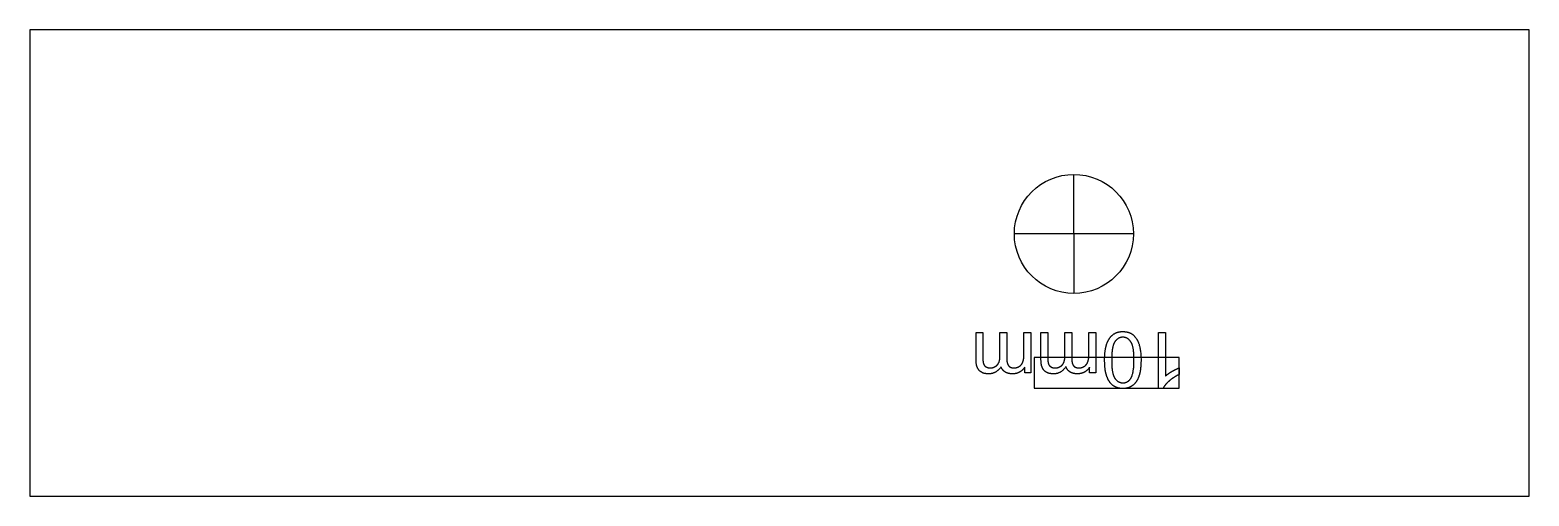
# Model space of a CAD drawing. Header units: millimetres. Extents: x -96.8 to -16.2, y -30.8 to -5.7.
import ezdxf

# ---------------------------------------------------------------- set-up
doc = ezdxf.new("R2010")
doc.units = ezdxf.units.MM
doc.layers.get('0').update_dxf_attribs({"linetype": 'CONTINUOUS'})

msp = doc.modelspace()

# ---------------------------------------------------------------- linework, layer by layer
for p, q in [((-40.679, -16.704), (-40.679, -13.503)), ((-40.679, -16.704), (-43.879, -16.704)), ((-37.479, -16.704), (-40.679, -16.704)), ((-40.679, -16.704), (-40.679, -19.906)), ((-45.937, -23.499), (-45.937, -22.007)), ((-45.937, -22.007), (-45.57, -22.007)), ((-45.57, -22.007), (-45.57, -23.376)), ((-44.652, -23.27), (-44.652, -22.007)), ((-44.652, -22.007), (-44.283, -22.007)), ((-44.283, -22.007), (-44.283, -23.419)), ((-43.36, -23.135), (-43.36, -22.007)), ((-43.36, -22.007), (-42.992, -22.007)), ((-42.992, -22.007), (-42.992, -24.18)), ((-42.446, -23.499), (-42.446, -22.007)), ((-42.446, -22.007), (-42.079, -22.007)), ((-42.079, -22.007), (-42.079, -23.376)), ((-41.16, -23.27), (-41.16, -22.007)), ((-41.16, -22.007), (-40.792, -22.007)), ((-40.792, -22.007), (-40.792, -23.419)), ((-39.869, -23.135), (-39.869, -22.007)), ((-39.869, -22.007), (-39.501, -22.007)), ((-39.501, -22.007), (-39.501, -24.18)), ((-36.124, -22.007), (-35.756, -22.007)), ((-36.124, -25.019), (-36.124, -22.007)), ((-35.756, -22.007), (-35.756, -24.354)), ((-43.321, -24.18), (-43.321, -23.875)), ((-39.83, -24.18), (-39.83, -23.875)), ((-35.019, -23.91), (-35.019, -24.266)), ((-42.992, -24.18), (-43.321, -24.18)), ((-39.501, -24.18), (-39.83, -24.18)), ((-35.887, -25.019), (-36.124, -25.019))]:
    msp.add_line(p, q)
for points in [[(-96.806, -30.799), (-16.206, -30.799), (-16.206, -5.738), (-96.806, -5.738)], [(-96.806, -30.799), (-16.206, -30.799), (-16.206, -5.738), (-96.806, -5.738)], [(-35.019, -23.348), (-42.809, -23.348), (-42.809, -25.007), (-35.019, -25.007)]]:
    msp.add_lwpolyline(points, close=True)
msp.add_ellipse((-40.679, -16.704), major_axis=(0, -3.201), ratio=0.999657)
for points in [[(-38.916, -22.634), (-38.807, -22.31), (-38.591, -22.133)], [(-38.473, -22.504), (-38.645, -22.75), (-38.645, -23.487)], [(-38.591, -22.133), (-38.375, -21.956), (-38.046, -21.956)], [(-38.046, -22.259), (-38.3, -22.259), (-38.473, -22.504)], [(-38.046, -21.956), (-37.612, -21.956), (-37.364, -22.267)], [(-37.619, -22.503), (-37.792, -22.259), (-38.046, -22.259)], [(-37.446, -23.487), (-37.446, -22.748), (-37.619, -22.503)], [(-37.364, -22.267), (-37.068, -22.641), (-37.068, -23.487)], [(-44.803, -23.758), (-44.652, -23.605), (-44.652, -23.27)], [(-43.42, -23.589), (-43.36, -23.431), (-43.36, -23.135)], [(-41.312, -23.758), (-41.16, -23.605), (-41.16, -23.27)], [(-39.929, -23.589), (-39.869, -23.431), (-39.869, -23.135)], [(-39.024, -23.487), (-39.024, -22.959), (-38.916, -22.634)], [(-45.763, -24.05), (-45.937, -23.871), (-45.937, -23.499)], [(-45.266, -24.229), (-45.589, -24.229), (-45.763, -24.05)], [(-45.57, -23.376), (-45.57, -23.597), (-45.535, -23.694)], [(-45.535, -23.694), (-45.499, -23.792), (-45.405, -23.851)], [(-45.405, -23.851), (-45.311, -23.91), (-45.184, -23.91)], [(-44.594, -23.849), (-44.852, -24.229), (-45.266, -24.229)], [(-45.184, -23.91), (-44.954, -23.91), (-44.803, -23.758)], [(-44.376, -24.129), (-44.531, -24.029), (-44.594, -23.849)], [(-43.98, -24.229), (-44.222, -24.229), (-44.376, -24.129)], [(-44.283, -23.419), (-44.283, -23.665), (-44.193, -23.787)], [(-44.193, -23.787), (-44.103, -23.91), (-43.899, -23.91)], [(-43.594, -24.132), (-43.763, -24.229), (-43.98, -24.229)], [(-43.899, -23.91), (-43.743, -23.91), (-43.611, -23.828)], [(-43.611, -23.828), (-43.479, -23.747), (-43.42, -23.589)], [(-43.321, -23.875), (-43.424, -24.035), (-43.594, -24.132)], [(-42.272, -24.05), (-42.446, -23.871), (-42.446, -23.499)], [(-41.774, -24.229), (-42.098, -24.229), (-42.272, -24.05)], [(-42.079, -23.376), (-42.079, -23.597), (-42.043, -23.694)], [(-42.043, -23.694), (-42.008, -23.792), (-41.914, -23.851)], [(-41.914, -23.851), (-41.819, -23.91), (-41.693, -23.91)], [(-41.103, -23.849), (-41.361, -24.229), (-41.774, -24.229)], [(-41.693, -23.91), (-41.463, -23.91), (-41.312, -23.758)], [(-40.885, -24.129), (-41.04, -24.029), (-41.103, -23.849)], [(-40.489, -24.229), (-40.731, -24.229), (-40.885, -24.129)], [(-40.792, -23.419), (-40.792, -23.665), (-40.702, -23.787)], [(-40.702, -23.787), (-40.612, -23.91), (-40.407, -23.91)], [(-40.102, -24.132), (-40.272, -24.229), (-40.489, -24.229)], [(-40.407, -23.91), (-40.252, -23.91), (-40.12, -23.828)], [(-40.12, -23.828), (-39.988, -23.747), (-39.929, -23.589)], [(-39.83, -23.875), (-39.933, -24.035), (-40.102, -24.132)], [(-38.957, -24.196), (-39.024, -23.933), (-39.024, -23.487)], [(-38.645, -23.487), (-38.645, -24.227), (-38.473, -24.471)], [(-37.637, -24.5), (-37.446, -24.225), (-37.446, -23.487)], [(-37.068, -23.487), (-37.068, -24.019), (-37.177, -24.343)], [(-35.756, -24.354), (-35.623, -24.227), (-35.407, -24.101)], [(-35.407, -24.101), (-35.191, -23.974), (-35.019, -23.91)], [(-38.77, -24.642), (-38.889, -24.459), (-38.957, -24.196)], [(-38.469, -24.922), (-38.652, -24.825), (-38.77, -24.642)], [(-38.473, -24.471), (-38.3, -24.714), (-38.042, -24.714)], [(-38.046, -25.019), (-38.287, -25.019), (-38.469, -24.922)], [(-37.503, -24.843), (-37.718, -25.019), (-38.046, -25.019)], [(-38.042, -24.714), (-37.788, -24.714), (-37.637, -24.5)], [(-37.177, -24.343), (-37.287, -24.667), (-37.503, -24.843)], [(-35.56, -24.618), (-35.791, -24.825), (-35.887, -25.019)], [(-35.019, -24.266), (-35.328, -24.412), (-35.56, -24.618)]]:
    msp.add_open_spline(points, degree=2)

doc.saveas('drawing.dxf')
